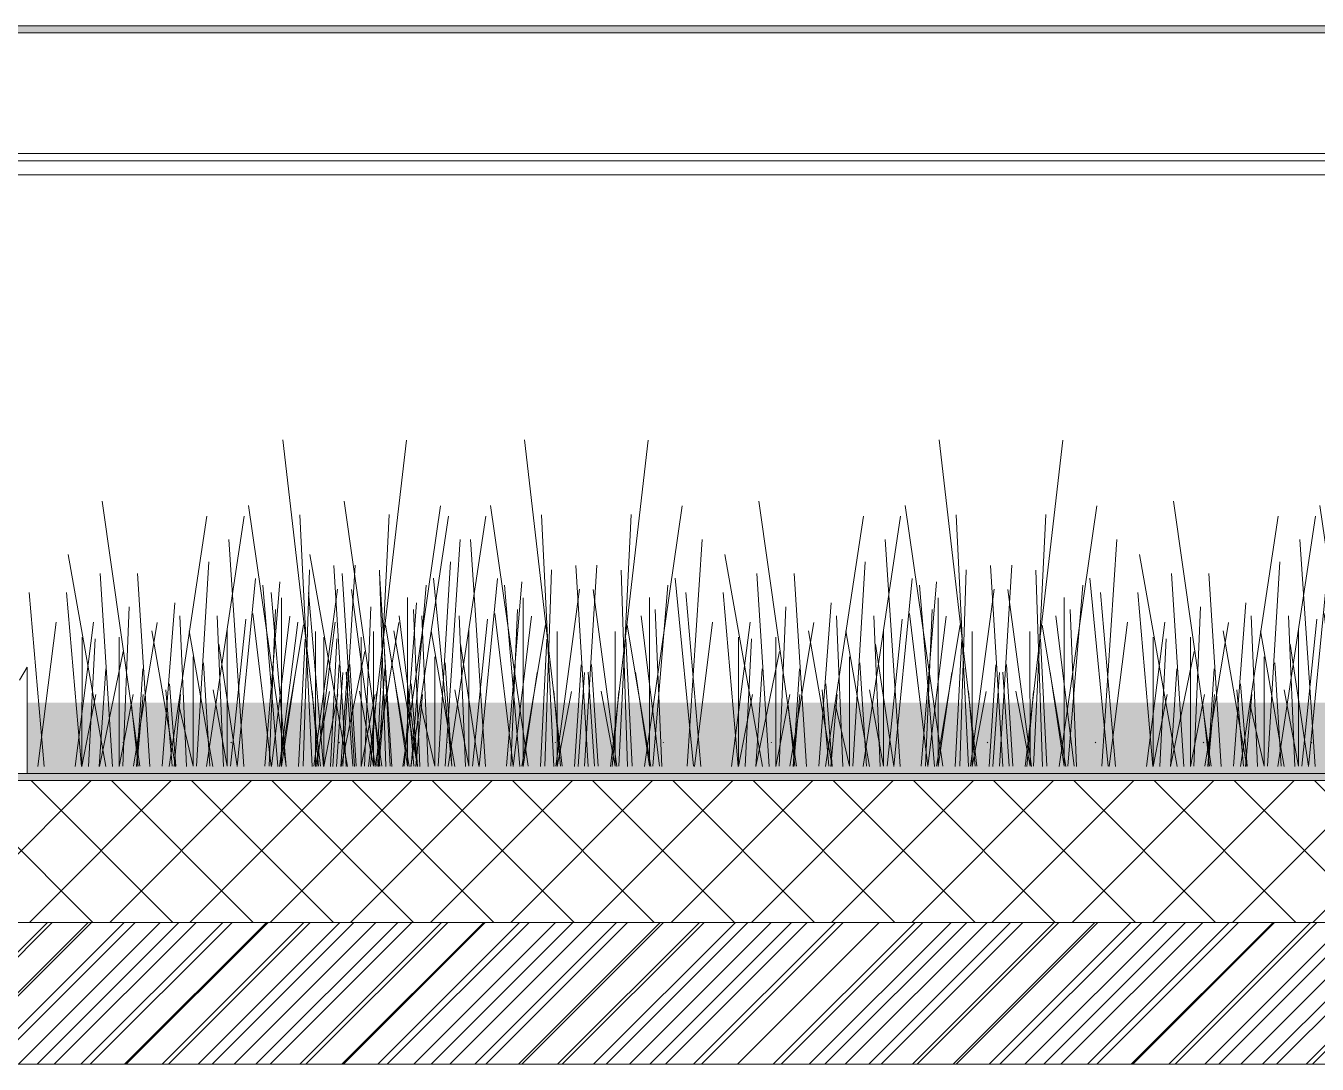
# Model space of a CAD drawing. Header units: centimetres. Extents: x -6341 to 23117, y -10090 to 8065.
# Drawn here: x 6907.7 to 7089.9, y -4493.4 to -4346.9 of the extents above; entities that cross this region are included whole.
import ezdxf

# ---------------------------------------------------------------- set-up
doc = ezdxf.new("R2010")
doc.units = ezdxf.units.CM
doc.header["$LTSCALE"] = 12.7
for name, color, linetype, lineweight in [('B BATI-GO-coupé', 7, 'Continuous', 35), ('B BATI-GO-vu', 7, 'Continuous', 5), ('B Général', 7, 'Continuous', 5)]:
    doc.layers.add(name, color=color, linetype=linetype, lineweight=lineweight)

# ---------------------------------------------------------------- blocks, each defined once
blk = doc.blocks.new('Groupe-860-1')
at = {"layer": 'B Général', "lineweight": 5}
for p, q in [((6960.86, -4451.39), (6966.18, -4414.62)), ((6952.89, -4451.38), (6951.15, -4423.03)), ((6943.25, -4451.38), (6941.12, -4425.83)), ((6963.29, -4451.39), (6962.38, -4429.26)), ((6942.34, -4451.38), (6944.92, -4430.19)), ((6961.77, -4451.39), (6958.43, -4431.44)), ((6948.56, -4451.38), (6948.56, -4432.37)), ((6950.99, -4451.38), (6951.9, -4437.05)), ((6948.56, -4451.38), (6950.54, -4440.79)), ((6956.3, -4451.38), (6957.22, -4440.79))]:
    blk.add_line(p, q, dxfattribs=at)
blk = doc.blocks.new('Groupe-861-1')
at = {"layer": 'B Général', "lineweight": 5}
for p, q in [((6956.05, -4451.38), (6961.37, -4405.34)), ((6948.08, -4451.38), (6946.34, -4415.87)), ((6938.44, -4451.38), (6936.32, -4419.38)), ((6958.48, -4451.38), (6957.57, -4423.68)), ((6937.53, -4451.38), (6940.11, -4424.85)), ((6956.96, -4451.38), (6953.62, -4426.41)), ((6943.75, -4451.38), (6943.76, -4427.58)), ((6946.18, -4451.38), (6947.1, -4433.43)), ((6943.75, -4451.38), (6945.73, -4438.11)), ((6951.5, -4451.38), (6952.41, -4438.12))]:
    blk.add_line(p, q, dxfattribs=at)
blk = doc.blocks.new('Groupe-862-1')
at = {"layer": 'B Général', "lineweight": 5}
for p, q in [((6933.18, -4451.38), (6938.49, -4416.1)), ((6925.2, -4451.37), (6923.46, -4424.17)), ((6915.56, -4451.37), (6913.44, -4426.86)), ((6914.65, -4451.37), (6917.24, -4431.04)), ((6935.6, -4451.38), (6934.7, -4430.15)), ((6920.88, -4451.37), (6920.88, -4433.14)), ((6934.09, -4451.38), (6930.75, -4432.24)), ((6923.31, -4451.37), (6924.22, -4437.62)), ((6920.88, -4451.37), (6922.85, -4441.21)), ((6928.62, -4451.38), (6929.53, -4441.21))]:
    blk.add_line(p, q, dxfattribs=at)
blk = doc.blocks.new('Groupe-863-1')
at = {"layer": 'B Général', "lineweight": 5}
for p, q in [((6933.18, -4451.38), (6938.49, -4416.1)), ((6925.2, -4451.37), (6923.46, -4424.17)), ((6915.56, -4451.37), (6913.44, -4426.86)), ((6914.65, -4451.37), (6917.24, -4431.04)), ((6935.6, -4451.38), (6934.7, -4430.15)), ((6920.88, -4451.37), (6920.88, -4433.14)), ((6934.09, -4451.38), (6930.75, -4432.24)), ((6923.31, -4451.37), (6924.22, -4437.62)), ((6920.88, -4451.37), (6922.85, -4441.21)), ((6928.62, -4451.38), (6929.53, -4441.21))]:
    blk.add_line(p, q, dxfattribs=at)
blk = doc.blocks.new('Groupe-864-1')
at = {"layer": 'B Général', "lineweight": 5}
for p, q in [((6927.91, -4451.37), (6933.23, -4416.1)), ((6919.94, -4451.37), (6918.2, -4424.17)), ((6910.3, -4451.37), (6908.18, -4426.85)), ((6909.39, -4451.37), (6911.97, -4431.04)), ((6930.34, -4451.38), (6929.43, -4430.15)), ((6915.61, -4451.37), (6915.62, -4433.13)), ((6928.82, -4451.38), (6925.48, -4432.24)), ((6918.04, -4451.37), (6918.96, -4437.62)), ((6915.61, -4451.37), (6917.59, -4441.21)), ((6923.36, -4451.37), (6924.27, -4441.21))]:
    blk.add_line(p, q, dxfattribs=at)
blk = doc.blocks.new('Groupe-865-1')
at = {"layer": 'B Général'}
for name in ['Groupe-861-1', 'Groupe-860-1', 'Groupe-864-1', 'Groupe-862-1', 'Groupe-863-1']:
    blk.add_blockref(name, (0, 0), dxfattribs=at)
blk = doc.blocks.new('Groupe-866-1')
at = {"layer": 'B Général'}
blk.add_blockref('Groupe-865-1', (0, 0), dxfattribs=at)
blk = doc.blocks.new('Groupe-867-1')
at = {"layer": 'B Général'}
blk.add_blockref('Groupe-866-1', (0, 0), dxfattribs=at)
blk = doc.blocks.new('Groupe-868-1')
at = {"layer": 'B Général', "lineweight": 5}
for p, q in [((6944.44, -4451.36), (6939.12, -4414.59)), ((6952.41, -4451.35), (6954.15, -4423)), ((6962.05, -4451.35), (6964.17, -4425.8)), ((6942.01, -4451.36), (6942.92, -4429.23)), ((6943.53, -4451.36), (6946.86, -4431.41)), ((6962.96, -4451.35), (6960.38, -4430.16)), ((6956.73, -4451.35), (6956.73, -4432.34)), ((6954.31, -4451.35), (6953.39, -4437.02)), ((6948.99, -4451.36), (6948.08, -4440.76)), ((6956.73, -4451.35), (6954.76, -4440.76))]:
    blk.add_line(p, q, dxfattribs=at)
blk = doc.blocks.new('Groupe-869-1')
at = {"layer": 'B Général', "lineweight": 5}
for p, q in [((6949.24, -4451.36), (6943.93, -4405.31)), ((6957.22, -4451.35), (6958.96, -4415.84)), ((6966.86, -4451.35), (6968.98, -4419.35)), ((6946.82, -4451.36), (6947.72, -4423.65)), ((6948.33, -4451.36), (6951.67, -4426.38)), ((6967.77, -4451.35), (6965.18, -4424.82)), ((6961.54, -4451.35), (6961.54, -4427.55)), ((6959.11, -4451.35), (6958.2, -4433.4)), ((6953.8, -4451.35), (6952.89, -4438.09)), ((6961.54, -4451.35), (6959.57, -4438.09))]:
    blk.add_line(p, q, dxfattribs=at)
blk = doc.blocks.new('Groupe-870-1')
at = {"layer": 'B Général', "lineweight": 5}
for p, q in [((6918.98, -4451.37), (6913.66, -4421.49)), ((6926.95, -4451.36), (6928.7, -4428.32)), ((6936.59, -4451.36), (6938.72, -4430.6)), ((6916.55, -4451.37), (6917.46, -4433.39)), ((6918.07, -4451.37), (6921.41, -4435.16)), ((6937.5, -4451.36), (6934.92, -4434.15)), ((6931.28, -4451.36), (6931.28, -4435.92)), ((6928.85, -4451.36), (6927.94, -4439.72)), ((6923.54, -4451.36), (6922.62, -4442.76)), ((6931.28, -4451.36), (6929.3, -4442.75))]:
    blk.add_line(p, q, dxfattribs=at)
blk = doc.blocks.new('Groupe-871-1')
at = {"layer": 'B Général', "lineweight": 5}
for p, q in [((6923.79, -4451.36), (6918.47, -4413.96)), ((6931.76, -4451.36), (6933.5, -4422.51)), ((6941.4, -4451.36), (6943.52, -4425.36)), ((6921.36, -4451.36), (6922.27, -4428.86)), ((6942.31, -4451.36), (6939.73, -4429.8)), ((6922.88, -4451.36), (6926.22, -4431.08)), ((6936.09, -4451.36), (6936.08, -4432.02)), ((6933.66, -4451.36), (6932.74, -4436.78)), ((6928.34, -4451.36), (6927.43, -4440.58)), ((6936.09, -4451.36), (6934.11, -4440.58))]:
    blk.add_line(p, q, dxfattribs=at)
blk = doc.blocks.new('Groupe-872-1')
at = {"layer": 'B Général'}
for name in ['Groupe-869-1', 'Groupe-871-1', 'Groupe-868-1', 'Groupe-870-1']:
    blk.add_blockref(name, (0, 0), dxfattribs=at)
blk = doc.blocks.new('Groupe-873-1')
at = {"layer": 'B Général'}
blk.add_blockref('Groupe-872-1', (0, 0), dxfattribs=at)
blk = doc.blocks.new('Groupe-874-1')
at = {"layer": 'B Général'}
for name in ['Groupe-867-1', 'Groupe-873-1']:
    blk.add_blockref(name, (0, 0), dxfattribs=at)
blk = doc.blocks.new('Groupe-875-1')
at = {"layer": 'B Général', "lineweight": 5}
for p, q in [((6994.97, -4451.39), (7000.29, -4414.62)), ((6987, -4451.38), (6985.26, -4423.03)), ((6977.36, -4451.38), (6975.24, -4425.83)), ((6997.4, -4451.39), (6996.49, -4429.26)), ((6976.45, -4451.38), (6979.03, -4430.19)), ((6995.88, -4451.39), (6992.54, -4431.44)), ((6982.67, -4451.38), (6982.67, -4432.37)), ((6985.1, -4451.38), (6986.01, -4437.05)), ((6982.67, -4451.38), (6984.65, -4440.79)), ((6990.42, -4451.38), (6991.33, -4440.79))]:
    blk.add_line(p, q, dxfattribs=at)
blk = doc.blocks.new('Groupe-876-1')
at = {"layer": 'B Général', "lineweight": 5}
for p, q in [((6990.16, -4451.38), (6995.48, -4405.34)), ((6982.19, -4451.38), (6980.45, -4415.87)), ((6972.55, -4451.38), (6970.43, -4419.38)), ((6992.59, -4451.38), (6991.68, -4423.68)), ((6971.64, -4451.38), (6974.22, -4424.85)), ((6991.07, -4451.38), (6987.74, -4426.41)), ((6977.87, -4451.38), (6977.87, -4427.58)), ((6980.29, -4451.38), (6981.21, -4433.43)), ((6977.87, -4451.38), (6979.84, -4438.11)), ((6985.61, -4451.38), (6986.52, -4438.12))]:
    blk.add_line(p, q, dxfattribs=at)
blk = doc.blocks.new('Groupe-877-1')
at = {"layer": 'B Général', "lineweight": 5}
for p, q in [((6967.29, -4451.38), (6972.6, -4416.1)), ((6959.32, -4451.37), (6957.57, -4424.17)), ((6949.68, -4451.37), (6947.55, -4426.86)), ((6948.76, -4451.37), (6951.35, -4431.04)), ((6969.72, -4451.38), (6968.81, -4430.15)), ((6954.99, -4451.37), (6954.99, -4433.14)), ((6968.2, -4451.38), (6964.86, -4432.24)), ((6957.42, -4451.37), (6958.33, -4437.62)), ((6954.99, -4451.37), (6956.96, -4441.21)), ((6962.73, -4451.38), (6963.64, -4441.21))]:
    blk.add_line(p, q, dxfattribs=at)
blk = doc.blocks.new('Groupe-878-1')
at = {"layer": 'B Général', "lineweight": 5}
for p, q in [((6967.29, -4451.38), (6972.6, -4416.1)), ((6959.32, -4451.37), (6957.57, -4424.17)), ((6949.68, -4451.37), (6947.55, -4426.86)), ((6948.76, -4451.37), (6951.35, -4431.04)), ((6969.72, -4451.38), (6968.81, -4430.15)), ((6954.99, -4451.37), (6954.99, -4433.14)), ((6968.2, -4451.38), (6964.86, -4432.24)), ((6957.42, -4451.37), (6958.33, -4437.62)), ((6954.99, -4451.37), (6956.96, -4441.21)), ((6962.73, -4451.38), (6963.64, -4441.21))]:
    blk.add_line(p, q, dxfattribs=at)
blk = doc.blocks.new('Groupe-879-1')
at = {"layer": 'B Général', "lineweight": 5}
for p, q in [((6962.02, -4451.37), (6967.34, -4416.1)), ((6954.05, -4451.37), (6952.31, -4424.17)), ((6944.41, -4451.37), (6942.29, -4426.85)), ((6943.5, -4451.37), (6946.08, -4431.04)), ((6964.45, -4451.38), (6963.54, -4430.15)), ((6949.73, -4451.37), (6949.73, -4433.13)), ((6962.93, -4451.38), (6959.6, -4432.24)), ((6952.15, -4451.37), (6953.07, -4437.62)), ((6949.73, -4451.37), (6951.7, -4441.21)), ((6957.47, -4451.37), (6958.38, -4441.21))]:
    blk.add_line(p, q, dxfattribs=at)
blk = doc.blocks.new('Groupe-880-1')
at = {"layer": 'B Général'}
for name in ['Groupe-876-1', 'Groupe-875-1', 'Groupe-879-1', 'Groupe-877-1', 'Groupe-878-1']:
    blk.add_blockref(name, (0, 0), dxfattribs=at)
blk = doc.blocks.new('Groupe-881-1')
at = {"layer": 'B Général'}
blk.add_blockref('Groupe-880-1', (0, 0), dxfattribs=at)
blk = doc.blocks.new('Groupe-882-1')
at = {"layer": 'B Général'}
blk.add_blockref('Groupe-881-1', (0, 0), dxfattribs=at)
blk = doc.blocks.new('Groupe-883-1')
at = {"layer": 'B Général', "lineweight": 5}
for p, q in [((6978.55, -4451.36), (6973.23, -4414.59)), ((6986.52, -4451.35), (6988.26, -4423)), ((6996.16, -4451.35), (6998.28, -4425.8)), ((6976.12, -4451.36), (6977.03, -4429.23)), ((6977.64, -4451.36), (6980.98, -4431.41)), ((6997.07, -4451.35), (6994.49, -4430.16)), ((6990.85, -4451.35), (6990.84, -4432.34)), ((6988.42, -4451.35), (6987.51, -4437.02)), ((6983.1, -4451.36), (6982.19, -4440.76)), ((6990.85, -4451.35), (6988.87, -4440.76))]:
    blk.add_line(p, q, dxfattribs=at)
blk = doc.blocks.new('Groupe-884-1')
at = {"layer": 'B Général', "lineweight": 5}
for p, q in [((6983.36, -4451.36), (6978.04, -4405.31)), ((6991.33, -4451.35), (6993.07, -4415.84)), ((7000.97, -4451.35), (7003.09, -4419.35)), ((6980.93, -4451.36), (6981.84, -4423.65)), ((6982.45, -4451.36), (6985.78, -4426.38)), ((7001.88, -4451.35), (6999.3, -4424.82)), ((6995.65, -4451.35), (6995.65, -4427.55)), ((6993.23, -4451.35), (6992.31, -4433.4)), ((6987.91, -4451.35), (6987, -4438.09)), ((6995.65, -4451.35), (6993.68, -4438.09))]:
    blk.add_line(p, q, dxfattribs=at)
blk = doc.blocks.new('Groupe-885-1')
at = {"layer": 'B Général', "lineweight": 5}
for p, q in [((6953.09, -4451.37), (6947.78, -4421.49)), ((6961.06, -4451.36), (6962.81, -4428.32)), ((6970.7, -4451.36), (6972.83, -4430.6)), ((6950.66, -4451.37), (6951.57, -4433.39)), ((6952.18, -4451.37), (6955.52, -4435.16)), ((6971.62, -4451.36), (6969.03, -4434.15)), ((6965.39, -4451.36), (6965.39, -4435.92)), ((6962.96, -4451.36), (6962.05, -4439.72)), ((6957.65, -4451.36), (6956.74, -4442.76)), ((6965.39, -4451.36), (6963.42, -4442.75))]:
    blk.add_line(p, q, dxfattribs=at)
blk = doc.blocks.new('Groupe-886-1')
at = {"layer": 'B Général', "lineweight": 5}
for p, q in [((6957.9, -4451.36), (6952.58, -4413.96)), ((6965.87, -4451.36), (6967.61, -4422.51)), ((6975.51, -4451.36), (6977.64, -4425.36)), ((6955.47, -4451.36), (6956.38, -4428.86)), ((6976.42, -4451.36), (6973.84, -4429.8)), ((6956.99, -4451.36), (6960.33, -4431.08)), ((6970.2, -4451.36), (6970.2, -4432.02)), ((6967.77, -4451.36), (6966.86, -4436.78)), ((6962.45, -4451.36), (6961.54, -4440.58)), ((6970.2, -4451.36), (6968.22, -4440.58))]:
    blk.add_line(p, q, dxfattribs=at)
blk = doc.blocks.new('Groupe-887-1')
at = {"layer": 'B Général'}
for name in ['Groupe-884-1', 'Groupe-886-1', 'Groupe-883-1', 'Groupe-885-1']:
    blk.add_blockref(name, (0, 0), dxfattribs=at)
blk = doc.blocks.new('Groupe-888-1')
at = {"layer": 'B Général'}
blk.add_blockref('Groupe-887-1', (0, 0), dxfattribs=at)
blk = doc.blocks.new('Groupe-889-1')
at = {"layer": 'B Général'}
for name in ['Groupe-882-1', 'Groupe-888-1']:
    blk.add_blockref(name, (0, 0), dxfattribs=at)
blk = doc.blocks.new('Groupe-890-1')
at = {"layer": 'B Général', "lineweight": 5}
for p, q in [((7053.47, -4451.39), (7058.79, -4414.62)), ((7045.5, -4451.38), (7043.76, -4423.03)), ((7035.86, -4451.38), (7033.74, -4425.83)), ((7055.9, -4451.39), (7054.99, -4429.26)), ((7034.95, -4451.38), (7037.53, -4430.19)), ((7054.38, -4451.39), (7051.04, -4431.44)), ((7041.17, -4451.38), (7041.17, -4432.37)), ((7043.6, -4451.38), (7044.51, -4437.05)), ((7041.17, -4451.38), (7043.15, -4440.79)), ((7048.92, -4451.38), (7049.83, -4440.79))]:
    blk.add_line(p, q, dxfattribs=at)
blk = doc.blocks.new('Groupe-891-1')
at = {"layer": 'B Général', "lineweight": 5}
for p, q in [((7048.66, -4451.38), (7053.98, -4405.34)), ((7040.69, -4451.38), (7038.95, -4415.87)), ((7031.05, -4451.38), (7028.93, -4419.38)), ((7051.09, -4451.38), (7050.18, -4423.68)), ((7030.14, -4451.38), (7032.72, -4424.85)), ((7049.57, -4451.38), (7046.24, -4426.41)), ((7036.37, -4451.38), (7036.37, -4427.58)), ((7038.79, -4451.38), (7039.71, -4433.43)), ((7036.37, -4451.38), (7038.34, -4438.11)), ((7044.11, -4451.38), (7045.02, -4438.12))]:
    blk.add_line(p, q, dxfattribs=at)
blk = doc.blocks.new('Groupe-892-1')
at = {"layer": 'B Général', "lineweight": 5}
for p, q in [((7025.79, -4451.38), (7031.1, -4416.1)), ((7017.82, -4451.37), (7016.07, -4424.17)), ((7008.18, -4451.37), (7006.05, -4426.86)), ((7007.26, -4451.37), (7009.85, -4431.04)), ((7028.22, -4451.38), (7027.31, -4430.15)), ((7013.49, -4451.37), (7013.49, -4433.14)), ((7026.7, -4451.38), (7023.36, -4432.24)), ((7015.92, -4451.37), (7016.83, -4437.62)), ((7013.49, -4451.37), (7015.46, -4441.21)), ((7021.23, -4451.38), (7022.14, -4441.21))]:
    blk.add_line(p, q, dxfattribs=at)
blk = doc.blocks.new('Groupe-893-1')
at = {"layer": 'B Général', "lineweight": 5}
for p, q in [((7025.79, -4451.38), (7031.1, -4416.1)), ((7017.82, -4451.37), (7016.07, -4424.17)), ((7008.18, -4451.37), (7006.05, -4426.86)), ((7007.26, -4451.37), (7009.85, -4431.04)), ((7028.22, -4451.38), (7027.31, -4430.15)), ((7013.49, -4451.37), (7013.49, -4433.14)), ((7026.7, -4451.38), (7023.36, -4432.24)), ((7015.92, -4451.37), (7016.83, -4437.62)), ((7013.49, -4451.37), (7015.46, -4441.21)), ((7021.23, -4451.38), (7022.14, -4441.21))]:
    blk.add_line(p, q, dxfattribs=at)
blk = doc.blocks.new('Groupe-894-1')
at = {"layer": 'B Général', "lineweight": 5}
for p, q in [((7020.52, -4451.37), (7025.84, -4416.1)), ((7012.55, -4451.37), (7010.81, -4424.17)), ((7002.91, -4451.37), (7000.79, -4426.85)), ((7002, -4451.37), (7004.58, -4431.04)), ((7022.95, -4451.38), (7022.04, -4430.15)), ((7008.23, -4451.37), (7008.23, -4433.13)), ((7021.43, -4451.38), (7018.1, -4432.24)), ((7010.65, -4451.37), (7011.57, -4437.62)), ((7008.23, -4451.37), (7010.2, -4441.21)), ((7015.97, -4451.37), (7016.88, -4441.21))]:
    blk.add_line(p, q, dxfattribs=at)
blk = doc.blocks.new('Groupe-895-1')
at = {"layer": 'B Général'}
for name in ['Groupe-891-1', 'Groupe-890-1', 'Groupe-894-1', 'Groupe-892-1', 'Groupe-893-1']:
    blk.add_blockref(name, (0, 0), dxfattribs=at)
blk = doc.blocks.new('Groupe-896-1')
at = {"layer": 'B Général'}
blk.add_blockref('Groupe-895-1', (0, 0), dxfattribs=at)
blk = doc.blocks.new('Groupe-897-1')
at = {"layer": 'B Général'}
blk.add_blockref('Groupe-896-1', (0, 0), dxfattribs=at)
blk = doc.blocks.new('Groupe-898-1')
at = {"layer": 'B Général', "lineweight": 5}
for p, q in [((7037.05, -4451.36), (7031.73, -4414.59)), ((7045.02, -4451.35), (7046.76, -4423)), ((7054.66, -4451.35), (7056.78, -4425.8)), ((7034.62, -4451.36), (7035.53, -4429.23)), ((7036.14, -4451.36), (7039.48, -4431.41)), ((7055.57, -4451.35), (7052.99, -4430.16)), ((7049.35, -4451.35), (7049.34, -4432.34)), ((7046.92, -4451.35), (7046.01, -4437.02)), ((7041.6, -4451.36), (7040.69, -4440.76)), ((7049.35, -4451.35), (7047.37, -4440.76))]:
    blk.add_line(p, q, dxfattribs=at)
blk = doc.blocks.new('Groupe-899-1')
at = {"layer": 'B Général', "lineweight": 5}
for p, q in [((7041.86, -4451.36), (7036.54, -4405.31)), ((7049.83, -4451.35), (7051.57, -4415.84)), ((7059.47, -4451.35), (7061.59, -4419.35)), ((7039.43, -4451.36), (7040.34, -4423.65)), ((7040.95, -4451.36), (7044.28, -4426.38)), ((7060.38, -4451.35), (7057.8, -4424.82)), ((7054.15, -4451.35), (7054.15, -4427.55)), ((7051.73, -4451.35), (7050.81, -4433.4)), ((7046.41, -4451.35), (7045.5, -4438.09)), ((7054.15, -4451.35), (7052.18, -4438.09))]:
    blk.add_line(p, q, dxfattribs=at)
blk = doc.blocks.new('Groupe-900-1')
at = {"layer": 'B Général', "lineweight": 5}
for p, q in [((7011.59, -4451.37), (7006.28, -4421.49)), ((7019.56, -4451.36), (7021.31, -4428.32)), ((7029.2, -4451.36), (7031.33, -4430.6)), ((7009.16, -4451.37), (7010.07, -4433.39)), ((7010.68, -4451.37), (7014.02, -4435.16)), ((7030.12, -4451.36), (7027.53, -4434.15)), ((7023.89, -4451.36), (7023.89, -4435.92)), ((7021.46, -4451.36), (7020.55, -4439.72)), ((7016.15, -4451.36), (7015.24, -4442.76)), ((7023.89, -4451.36), (7021.92, -4442.75))]:
    blk.add_line(p, q, dxfattribs=at)
blk = doc.blocks.new('Groupe-901-1')
at = {"layer": 'B Général', "lineweight": 5}
for p, q in [((7016.4, -4451.36), (7011.08, -4413.96)), ((7024.37, -4451.36), (7026.11, -4422.51)), ((7034.01, -4451.36), (7036.14, -4425.36)), ((7013.97, -4451.36), (7014.88, -4428.86)), ((7034.92, -4451.36), (7032.34, -4429.8)), ((7015.49, -4451.36), (7018.83, -4431.08)), ((7028.7, -4451.36), (7028.7, -4432.02)), ((7026.27, -4451.36), (7025.36, -4436.78)), ((7020.95, -4451.36), (7020.04, -4440.58)), ((7028.7, -4451.36), (7026.72, -4440.58))]:
    blk.add_line(p, q, dxfattribs=at)
blk = doc.blocks.new('Groupe-902-1')
at = {"layer": 'B Général'}
for name in ['Groupe-899-1', 'Groupe-901-1', 'Groupe-898-1', 'Groupe-900-1']:
    blk.add_blockref(name, (0, 0), dxfattribs=at)
blk = doc.blocks.new('Groupe-903-1')
at = {"layer": 'B Général'}
blk.add_blockref('Groupe-902-1', (0, 0), dxfattribs=at)
blk = doc.blocks.new('Groupe-904-1')
at = {"layer": 'B Général'}
for name in ['Groupe-897-1', 'Groupe-903-1']:
    blk.add_blockref(name, (0, 0), dxfattribs=at)
blk = doc.blocks.new('Groupe-905-1')
at = {"layer": 'B Général', "lineweight": 5}
for p, q in [((7111.97, -4451.39), (7117.29, -4414.62)), ((7104, -4451.38), (7102.26, -4423.03)), ((7094.36, -4451.38), (7092.24, -4425.83)), ((7114.4, -4451.39), (7113.49, -4429.26)), ((7093.45, -4451.38), (7096.03, -4430.19)), ((7112.88, -4451.39), (7109.54, -4431.44)), ((7099.67, -4451.38), (7099.67, -4432.37)), ((7102.1, -4451.38), (7103.01, -4437.05)), ((7099.67, -4451.38), (7101.65, -4440.79)), ((7107.42, -4451.38), (7108.33, -4440.79))]:
    blk.add_line(p, q, dxfattribs=at)
blk = doc.blocks.new('Groupe-906-1')
at = {"layer": 'B Général', "lineweight": 5}
for p, q in [((7107.16, -4451.38), (7112.48, -4405.34)), ((7099.19, -4451.38), (7097.45, -4415.87)), ((7089.55, -4451.38), (7087.43, -4419.38)), ((7109.59, -4451.38), (7108.68, -4423.68)), ((7088.64, -4451.38), (7091.22, -4424.85)), ((7108.07, -4451.38), (7104.74, -4426.41)), ((7094.87, -4451.38), (7094.87, -4427.58)), ((7097.29, -4451.38), (7098.21, -4433.43)), ((7094.87, -4451.38), (7096.84, -4438.11)), ((7102.61, -4451.38), (7103.52, -4438.12))]:
    blk.add_line(p, q, dxfattribs=at)
blk = doc.blocks.new('Groupe-907-1')
at = {"layer": 'B Général', "lineweight": 5}
for p, q in [((7084.29, -4451.38), (7089.6, -4416.1)), ((7076.32, -4451.37), (7074.57, -4424.17)), ((7066.68, -4451.37), (7064.55, -4426.86)), ((7065.76, -4451.37), (7068.35, -4431.04)), ((7086.72, -4451.38), (7085.81, -4430.15)), ((7071.99, -4451.37), (7071.99, -4433.14)), ((7085.2, -4451.38), (7081.86, -4432.24)), ((7074.42, -4451.37), (7075.33, -4437.62)), ((7071.99, -4451.37), (7073.96, -4441.21)), ((7079.73, -4451.38), (7080.64, -4441.21))]:
    blk.add_line(p, q, dxfattribs=at)
blk = doc.blocks.new('Groupe-908-1')
at = {"layer": 'B Général', "lineweight": 5}
for p, q in [((7084.29, -4451.38), (7089.6, -4416.1)), ((7076.32, -4451.37), (7074.57, -4424.17)), ((7066.68, -4451.37), (7064.55, -4426.86)), ((7065.76, -4451.37), (7068.35, -4431.04)), ((7086.72, -4451.38), (7085.81, -4430.15)), ((7071.99, -4451.37), (7071.99, -4433.14)), ((7085.2, -4451.38), (7081.86, -4432.24)), ((7074.42, -4451.37), (7075.33, -4437.62)), ((7071.99, -4451.37), (7073.96, -4441.21)), ((7079.73, -4451.38), (7080.64, -4441.21))]:
    blk.add_line(p, q, dxfattribs=at)
blk = doc.blocks.new('Groupe-909-1')
at = {"layer": 'B Général', "lineweight": 5}
for p, q in [((7079.02, -4451.37), (7084.34, -4416.1)), ((7071.05, -4451.37), (7069.31, -4424.17)), ((7061.41, -4451.37), (7059.29, -4426.85)), ((7060.5, -4451.37), (7063.08, -4431.04)), ((7081.45, -4451.38), (7080.54, -4430.15)), ((7066.73, -4451.37), (7066.73, -4433.13)), ((7079.93, -4451.38), (7076.6, -4432.24)), ((7069.15, -4451.37), (7070.07, -4437.62)), ((7066.73, -4451.37), (7068.7, -4441.21)), ((7074.47, -4451.37), (7075.38, -4441.21))]:
    blk.add_line(p, q, dxfattribs=at)
blk = doc.blocks.new('Groupe-910-1')
at = {"layer": 'B Général'}
for name in ['Groupe-906-1', 'Groupe-905-1', 'Groupe-909-1', 'Groupe-907-1', 'Groupe-908-1']:
    blk.add_blockref(name, (0, 0), dxfattribs=at)
blk = doc.blocks.new('Groupe-911-1')
at = {"layer": 'B Général'}
blk.add_blockref('Groupe-910-1', (0, 0), dxfattribs=at)
blk = doc.blocks.new('Groupe-912-1')
at = {"layer": 'B Général'}
blk.add_blockref('Groupe-911-1', (0, 0), dxfattribs=at)
blk = doc.blocks.new('Groupe-913-1')
at = {"layer": 'B Général', "lineweight": 5}
for p, q in [((7095.55, -4451.36), (7090.23, -4414.59)), ((7103.52, -4451.35), (7105.26, -4423)), ((7113.16, -4451.35), (7115.28, -4425.8)), ((7093.12, -4451.36), (7094.03, -4429.23)), ((7094.64, -4451.36), (7097.98, -4431.41)), ((7114.07, -4451.35), (7111.49, -4430.16)), ((7107.85, -4451.35), (7107.84, -4432.34)), ((7105.42, -4451.35), (7104.51, -4437.02)), ((7100.1, -4451.36), (7099.19, -4440.76)), ((7107.85, -4451.35), (7105.87, -4440.76))]:
    blk.add_line(p, q, dxfattribs=at)
blk = doc.blocks.new('Groupe-914-1')
at = {"layer": 'B Général', "lineweight": 5}
for p, q in [((7100.36, -4451.36), (7095.04, -4405.31)), ((7108.33, -4451.35), (7110.07, -4415.84)), ((7117.97, -4451.35), (7120.09, -4419.35)), ((7097.93, -4451.36), (7098.84, -4423.65)), ((7099.45, -4451.36), (7102.78, -4426.38)), ((7118.88, -4451.35), (7116.3, -4424.82)), ((7112.65, -4451.35), (7112.65, -4427.55)), ((7110.23, -4451.35), (7109.31, -4433.4)), ((7104.91, -4451.35), (7104, -4438.09)), ((7112.65, -4451.35), (7110.68, -4438.09))]:
    blk.add_line(p, q, dxfattribs=at)
blk = doc.blocks.new('Groupe-915-1')
at = {"layer": 'B Général', "lineweight": 5}
for p, q in [((7070.09, -4451.37), (7064.78, -4421.49)), ((7078.06, -4451.36), (7079.81, -4428.32)), ((7087.7, -4451.36), (7089.83, -4430.6)), ((7067.66, -4451.37), (7068.57, -4433.39)), ((7069.18, -4451.37), (7072.52, -4435.16)), ((7088.62, -4451.36), (7086.03, -4434.15)), ((7082.39, -4451.36), (7082.39, -4435.92)), ((7079.96, -4451.36), (7079.05, -4439.72)), ((7074.65, -4451.36), (7073.74, -4442.76)), ((7082.39, -4451.36), (7080.42, -4442.75))]:
    blk.add_line(p, q, dxfattribs=at)
blk = doc.blocks.new('Groupe-916-1')
at = {"layer": 'B Général', "lineweight": 5}
for p, q in [((7074.9, -4451.36), (7069.58, -4413.96)), ((7082.87, -4451.36), (7084.61, -4422.51)), ((7092.51, -4451.36), (7094.64, -4425.36)), ((7072.47, -4451.36), (7073.38, -4428.86)), ((7093.42, -4451.36), (7090.84, -4429.8)), ((7073.99, -4451.36), (7077.33, -4431.08)), ((7087.2, -4451.36), (7087.2, -4432.02)), ((7084.77, -4451.36), (7083.86, -4436.78)), ((7079.45, -4451.36), (7078.54, -4440.58)), ((7087.2, -4451.36), (7085.22, -4440.58))]:
    blk.add_line(p, q, dxfattribs=at)
blk = doc.blocks.new('Groupe-917-1')
at = {"layer": 'B Général'}
for name in ['Groupe-914-1', 'Groupe-916-1', 'Groupe-913-1', 'Groupe-915-1']:
    blk.add_blockref(name, (0, 0), dxfattribs=at)
blk = doc.blocks.new('Groupe-918-1')
at = {"layer": 'B Général'}
blk.add_blockref('Groupe-917-1', (0, 0), dxfattribs=at)
blk = doc.blocks.new('Groupe-919-1')
at = {"layer": 'B Général'}
for name in ['Groupe-912-1', 'Groupe-918-1']:
    blk.add_blockref(name, (0, 0), dxfattribs=at)
blk = doc.blocks.new('Groupe-1011-1')
at = {"layer": 'B Général', "linetype": 'Continuous', "lineweight": 0}
blk.add_hatch(color=7, dxfattribs=at).paths.add_polyline_path([(6907.88, -4442.37), (7565.78, -4442.37), (7565.78, -4452.37), (6907.88, -4452.37)])
at = {"layer": 'B Général', "linetype": 'Continuous', "lineweight": 13, "true_color": 0x444444}
h = blk.add_hatch(dxfattribs=at)
h.set_pattern_fill('GAZON', color=250, style=0, pattern_type=2)
h.set_pattern_definition([(45, (2.419, 2.03), (7.62, -7.62), [0.107763, -10.668545])])
h.paths.add_polyline_path([(6907.88, -4442.37), (7565.78, -4442.37), (7565.78, -4452.37), (6907.88, -4452.37)])
at = {"layer": 'B Général', "linetype": 'Continuous', "lineweight": 5, "true_color": 0x444444}
h = blk.add_hatch(dxfattribs=at)
h.set_pattern_fill('GAZON-1', color=250, style=0, pattern_type=2)
h.set_pattern_definition([(45, (1.07, -1.473), (7.62, -7.62), [0.107763, -10.668545]), (45, (4.228, -0.976), (7.62, -7.62), [0.107763, -10.668545]), (45, (-3.602, 0.832), (7.62, -7.62), [0.107763, -10.668545]), (45, (-1.289, -2.53), (7.62, -7.62), [0.107763, -10.668545]), (45, (0.456, -4.336), (7.62, -7.62), [0.107763, -10.668545]), (45, (3.069, -2.964), (7.62, -7.62), [0.107763, -10.668545]), (45, (0.804, 5.721), (7.62, -7.62), [0.107763, -10.668545]), (45, (5.504, -0.096), (7.62, -7.62), [0.269408, -10.5069]), (45, (0.436, 2.75), (7.62, -7.62), [0.107763, -10.668545]), (45, (-3.374, -2.451), (7.62, -7.62), [0.107763, -10.668545]), (45, (-1.569, 3.079), (7.62, -7.62), [0.269408, -10.5069]), (45, (1.727, -6.447), (7.62, -7.62), [0.107763, -10.668545]), (45, (0, 0), (7.62, -7.62), [0.269408, -10.5069]), (45, (-1.929, -5.601), (7.62, -7.62), [0.269408, -10.5069])])
h.paths.add_polyline_path([(6907.88, -4442.37), (7565.78, -4442.37), (7565.78, -4452.37), (6907.88, -4452.37)])
at = {"layer": 'B Général', "color": 7, "linetype": 'Continuous', "lineweight": 13, "flags": 128}
blk.add_lwpolyline([(6906.82, -4439.2), (6907.88, -4437.37), (6907.88, -4452.37), (6921.57, -4452.37)], dxfattribs=at)
at = {"layer": 'B Général', "flags": 128}
blk.add_lwpolyline([(7565.78, -4452.37), (6907.88, -4452.37), (6907.88, -4442.37)], dxfattribs=at)
at = {"layer": 'B Général', "color": 7}
for name in ['Groupe-874-1', 'Groupe-889-1', 'Groupe-904-1', 'Groupe-919-1']:
    blk.add_blockref(name, (0, 0), dxfattribs=at)
blk = doc.blocks.new('Groupe-1014-1')
at = {"layer": 'B BATI-GO-vu', "linetype": 'Continuous', "lineweight": 5}
h = blk.add_hatch(dxfattribs=at)
h.set_pattern_fill('45_0_15_52', style=0, pattern_type=2)
h.set_pattern_definition([(45, (0, 0), (3.5277778, -2.6458333), [])])
h.paths.add_polyline_path([(7429.58, -4493.37), (7429.58, -4493.37), (7630.48, -4493.37), (7630.48, -4365.96), (7614.48, -4365.96), (7614.48, -4473.37), (7404.19, -4473.37), (7404.19, -4473.37), (6766.92, -4473.37), (6766.92, -4365.96), (6750.92, -4365.96), (6750.92, -4473.37), (6470.99, -4473.37), (6470.99, -4450.37), (6450.99, -4450.37), (6450.99, -4473.37), (6225.89, -4473.37), (6225.89, -4473.37), (6209.89, -4473.37), (6209.89, -4493.37), (6358.5, -4493.37), (6358.5, -4493.37)])
at = {"layer": 'B BATI-GO-coupé', "lineweight": 5}
for p, q in [((7614.48, -4453.37), (6859.02, -4453.37)), ((7613.48, -4452.37), (6860.02, -4452.37))]:
    blk.add_line(p, q, dxfattribs=at)
at = {"layer": 'B BATI-GO-coupé', "color": 255}
blk.add_solid([(7613.48, -4452.37), (7614.48, -4453.37), (6860.02, -4452.37), (6859.02, -4453.37)], dxfattribs=at)
at = {"layer": 'B BATI-GO-vu', "lineweight": 5, "flags": 128}
blk.add_lwpolyline([(7429.58, -4493.37), (7630.48, -4493.37), (7630.48, -4365.96), (7614.48, -4365.96), (7614.48, -4473.37), (7404.19, -4473.37), (7404.19, -4473.37), (6766.92, -4473.37), (6766.92, -4365.96), (6750.92, -4365.96), (6750.92, -4473.37), (6470.99, -4473.37), (6470.99, -4450.37), (6450.99, -4450.37), (6450.99, -4473.37), (6225.89, -4473.37), (6225.89, -4473.37), (6209.89, -4473.37), (6209.89, -4493.37), (6358.5, -4493.37), (6358.5, -4493.37), (7429.58, -4493.37)], dxfattribs=at)
at = {"layer": 'B BATI-GO-coupé', "color": 7}
blk.add_blockref('Groupe-1011-1', (0, 0), dxfattribs=at)

msp = doc.modelspace()

# ---------------------------------------------------------------- hatches: boundary and pattern name
at = {"layer": 'B Général', "linetype": 'Continuous', "lineweight": 0, "true_color": 0xbbbbbb}
msp.add_hatch(color=9, dxfattribs=at).paths.add_polyline_path([(6214.54, -4347.93), (7622.48, -4347.93), (7622.48, -4346.93), (6214.54, -4346.93)])
at = {"layer": 'B Général', "linetype": 'Continuous', "lineweight": 5, "true_color": 0x808080}
h = msp.add_hatch(dxfattribs=at)
h.set_pattern_fill('02_ISOLANT', color=8, angle=-180, style=0, pattern_type=2)
h.set_pattern_definition([(-135, (0, 0), (5.656854, -5.656854), []), (-45, (0, 0), (-5.656854, -5.656854), [])])
h.paths.add_polyline_path([(7614.48, -4473.37), (7614.48, -4453.37), (6766.35, -4453.37), (6766.35, -4473.37)])
at = {"layer": 'B Général', "linetype": 'Continuous', "lineweight": 5}
h = msp.add_hatch(dxfattribs=at)
h.set_pattern_fill('50_BETON', style=0, pattern_type=2)
h.set_pattern_definition([(45, (0, 0), (2.4253472, -2.6458333), [])])
h.paths.add_polyline_path([(7630.48, -4493.37), (7614.48, -4473.37), (6766.35, -4473.37), (6766.35, -4493.37)])

# ---------------------------------------------------------------- linework, layer by layer
at = {"layer": 'B Général', "color": 7, "linetype": 'Continuous', "lineweight": 13}
msp.add_line((7639.48, -4364.95), (6215.89, -4364.95), dxfattribs=at)
at = {"layer": 'B Général', "color": 7, "linetype": 'Continuous', "lineweight": 5}
for p, q in [((7613.48, -4365.95), (6215.89, -4365.95)), ((7613.48, -4367.95), (6215.89, -4367.95)), ((6766.35, -4453.37), (7614.48, -4453.37)), ((6766.35, -4453.37), (7614.48, -4453.37)), ((6766.35, -4473.37), (7614.48, -4473.37)), ((6766.35, -4493.37), (7604.48, -4493.37)), ((6766.35, -4493.37), (7604.48, -4493.37))]:
    msp.add_line(p, q, dxfattribs=at)
at = {"layer": 'B Général', "color": 7, "linetype": 'Continuous', "lineweight": 5, "flags": 128}
msp.add_lwpolyline([(6214.54, -4347.93), (7622.48, -4347.93), (7622.48, -4346.93), (6214.54, -4346.93)], close=True, dxfattribs=at)

# ---------------------------------------------------------------- block references
at = {"layer": 'B Général', "color": 7}
msp.add_blockref('Groupe-1014-1', (0, 0), dxfattribs=at)

doc.saveas('drawing.dxf')
